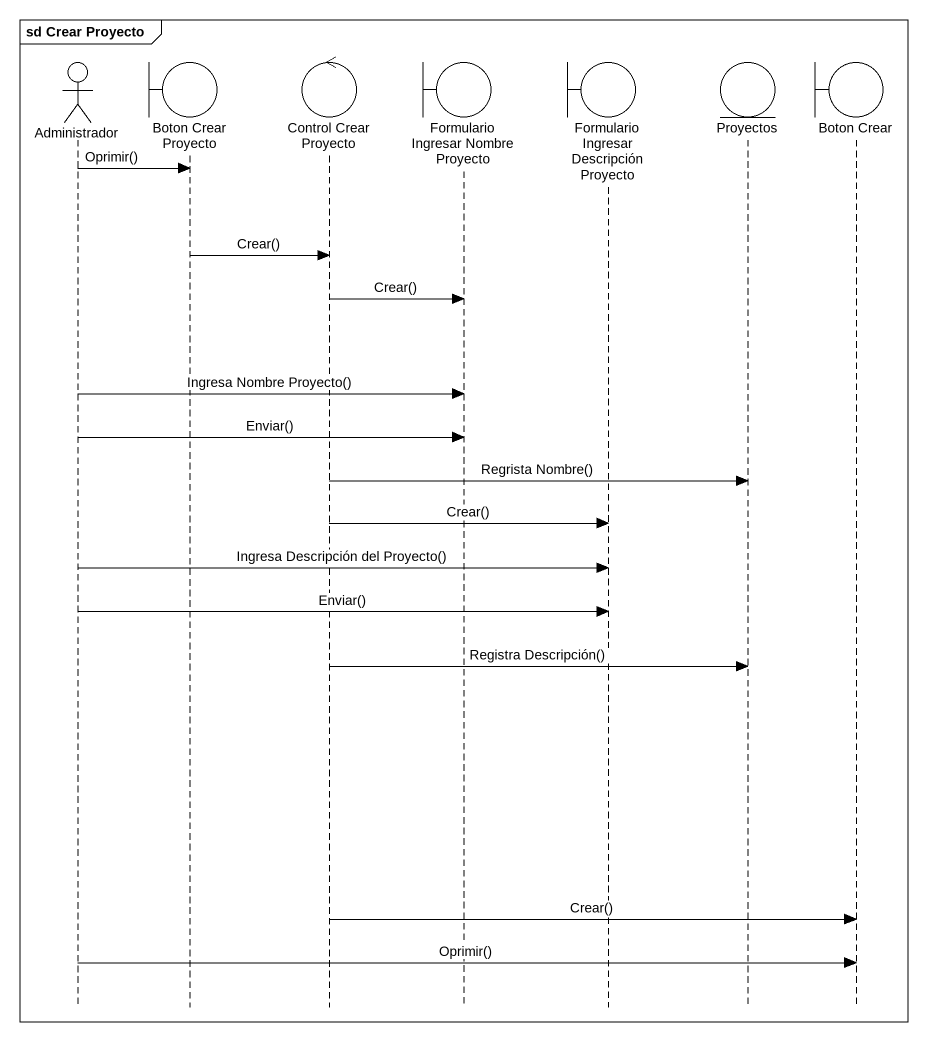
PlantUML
@startuml
mainframe sd Crear Proyecto
hide footbox
actor Administrador
boundary "Boton Crear Proyecto" as Boton_Crear_Proyecto
control "Control Crear Proyecto" as Control_Crear_Proyecto
boundary "Formulario Ingresar Nombre Proyecto" as Formulario_Ingresar_Nombre
boundary "Formulario Ingresar Descripción Proyecto" as Formulario_Ingresar
entity Proyectos
boundary "Boton Crear" as Boton_Crear

Administrador -> Boton_Crear_Proyecto : Oprimir()
Boton_Crear_Proyecto -> Control_Crear_Proyecto : Crear()
Control_Crear_Proyecto -> Formulario_Ingresar_Nombre : Crear()
Administrador -> Formulario_Ingresar_Nombre : Ingresa Nombre Proyecto()
Administrador -> Formulario_Ingresar_Nombre : Enviar()
Control_Crear_Proyecto -> Proyectos : Regrista Nombre()
Control_Crear_Proyecto -> Formulario_Ingresar : Crear()
Administrador -> Formulario_Ingresar : Ingresa Descripción del Proyecto()
Administrador -> Formulario_Ingresar : Enviar()
Control_Crear_Proyecto -> Proyectos : Registra Descripción()
Control_Crear_Proyecto -> Boton_Crear : Crear()
Administrador -> Boton_Crear : Oprimir()
@enduml
